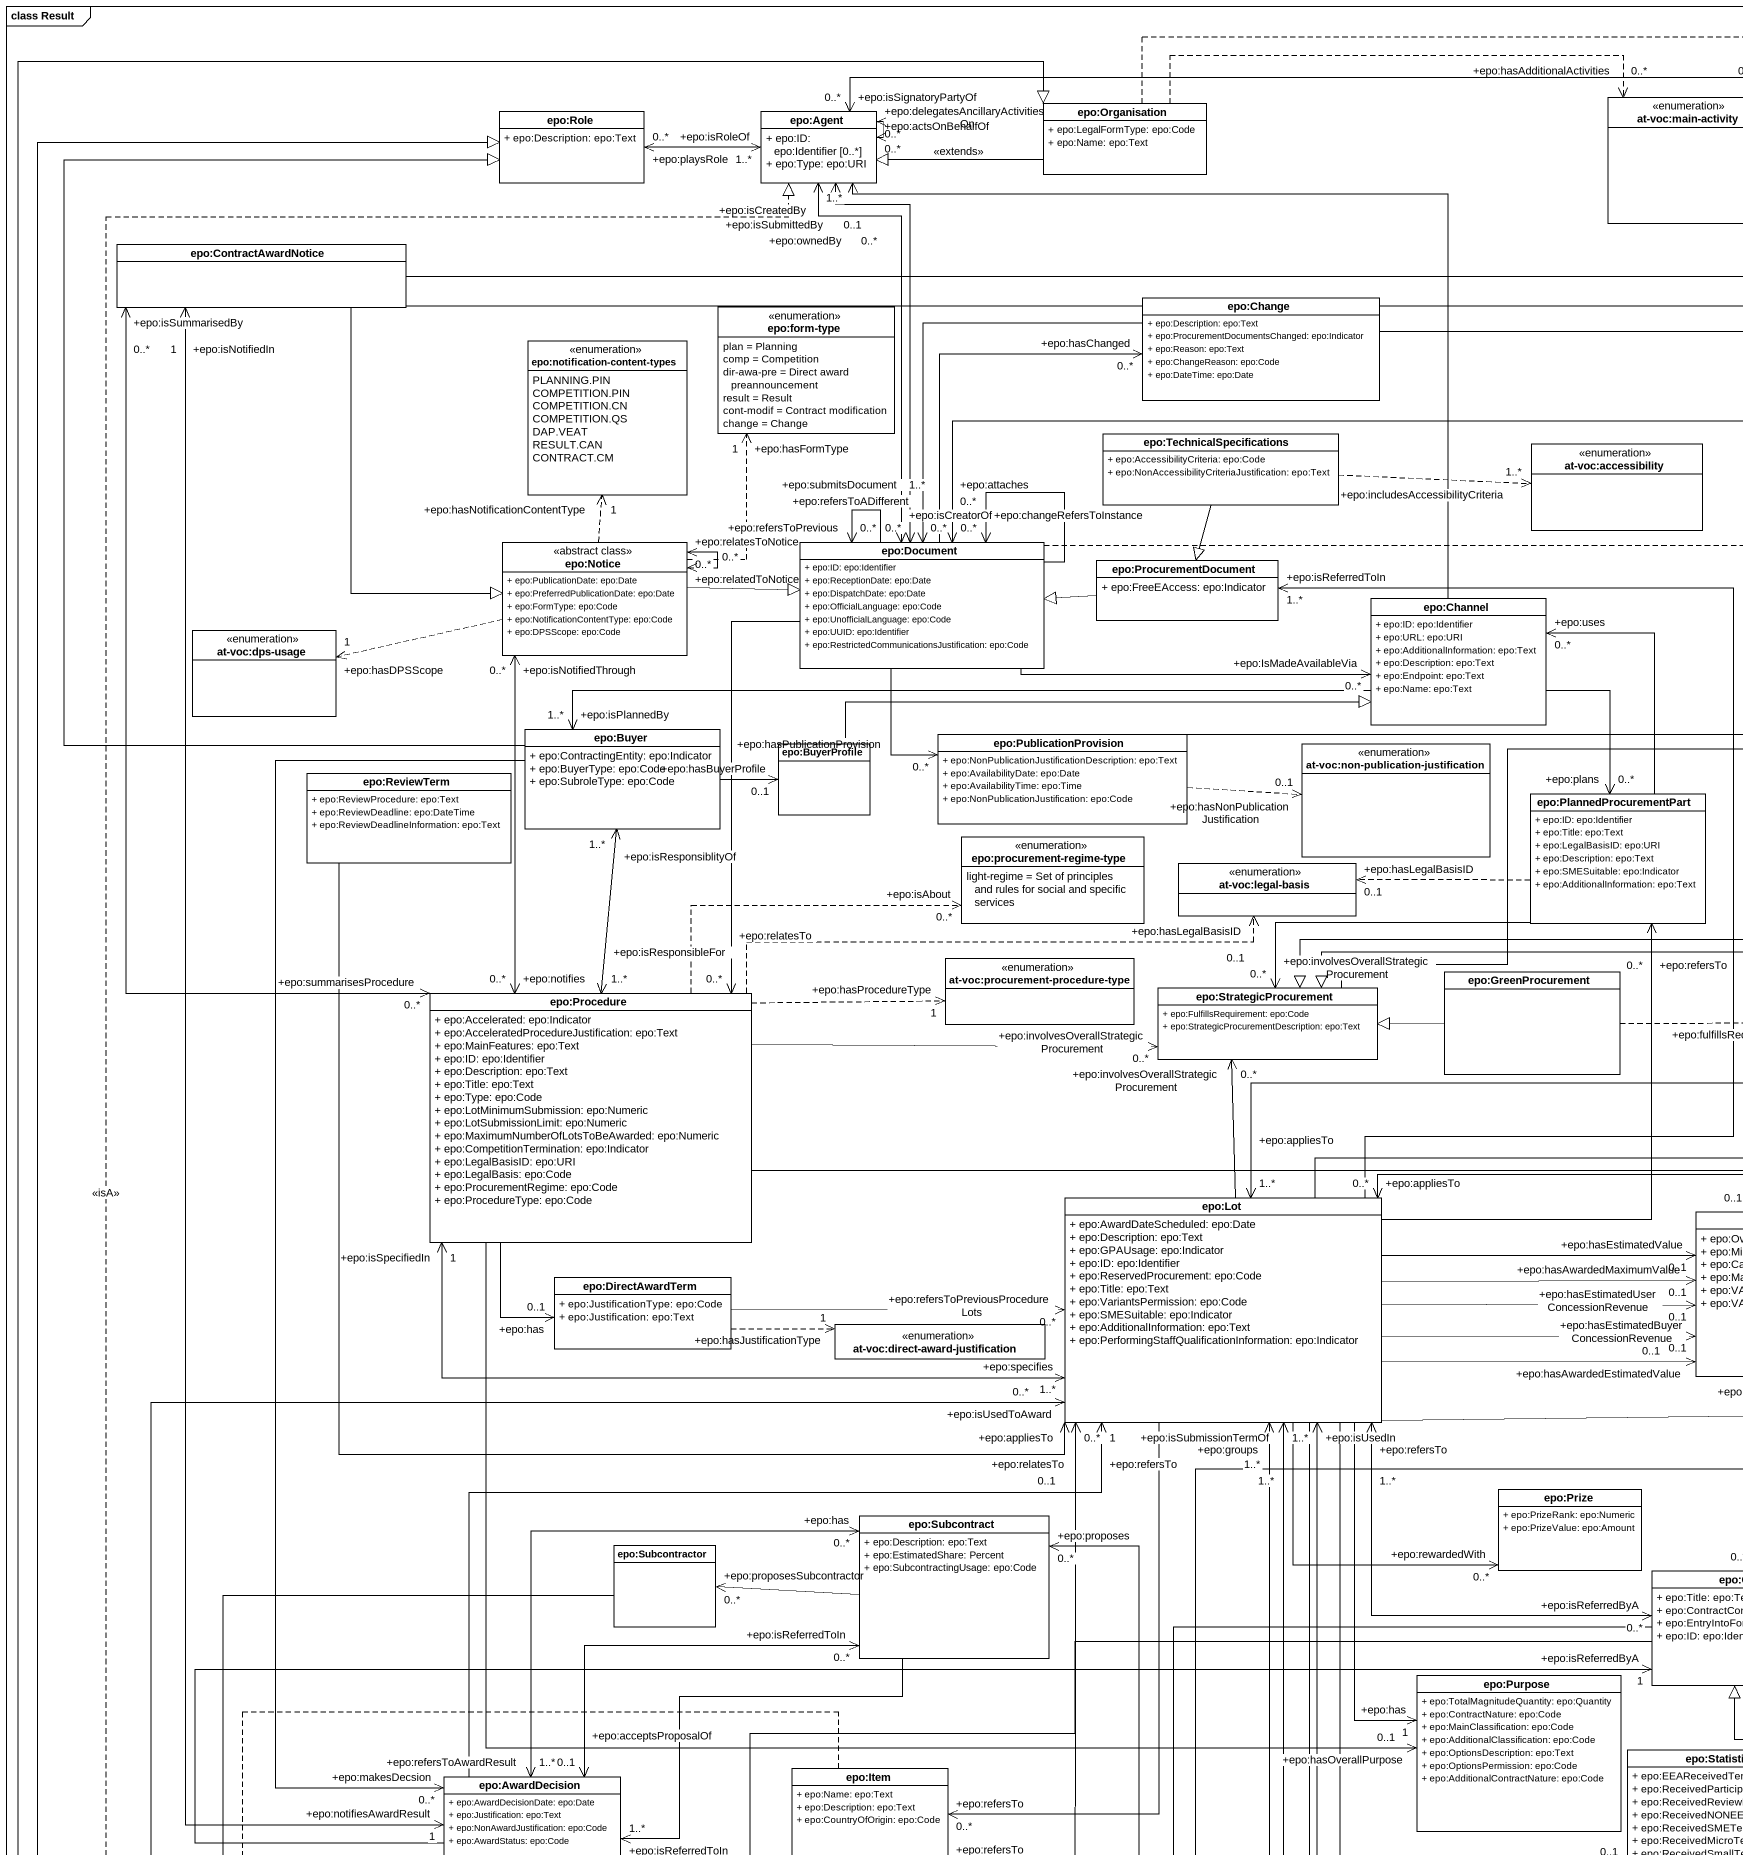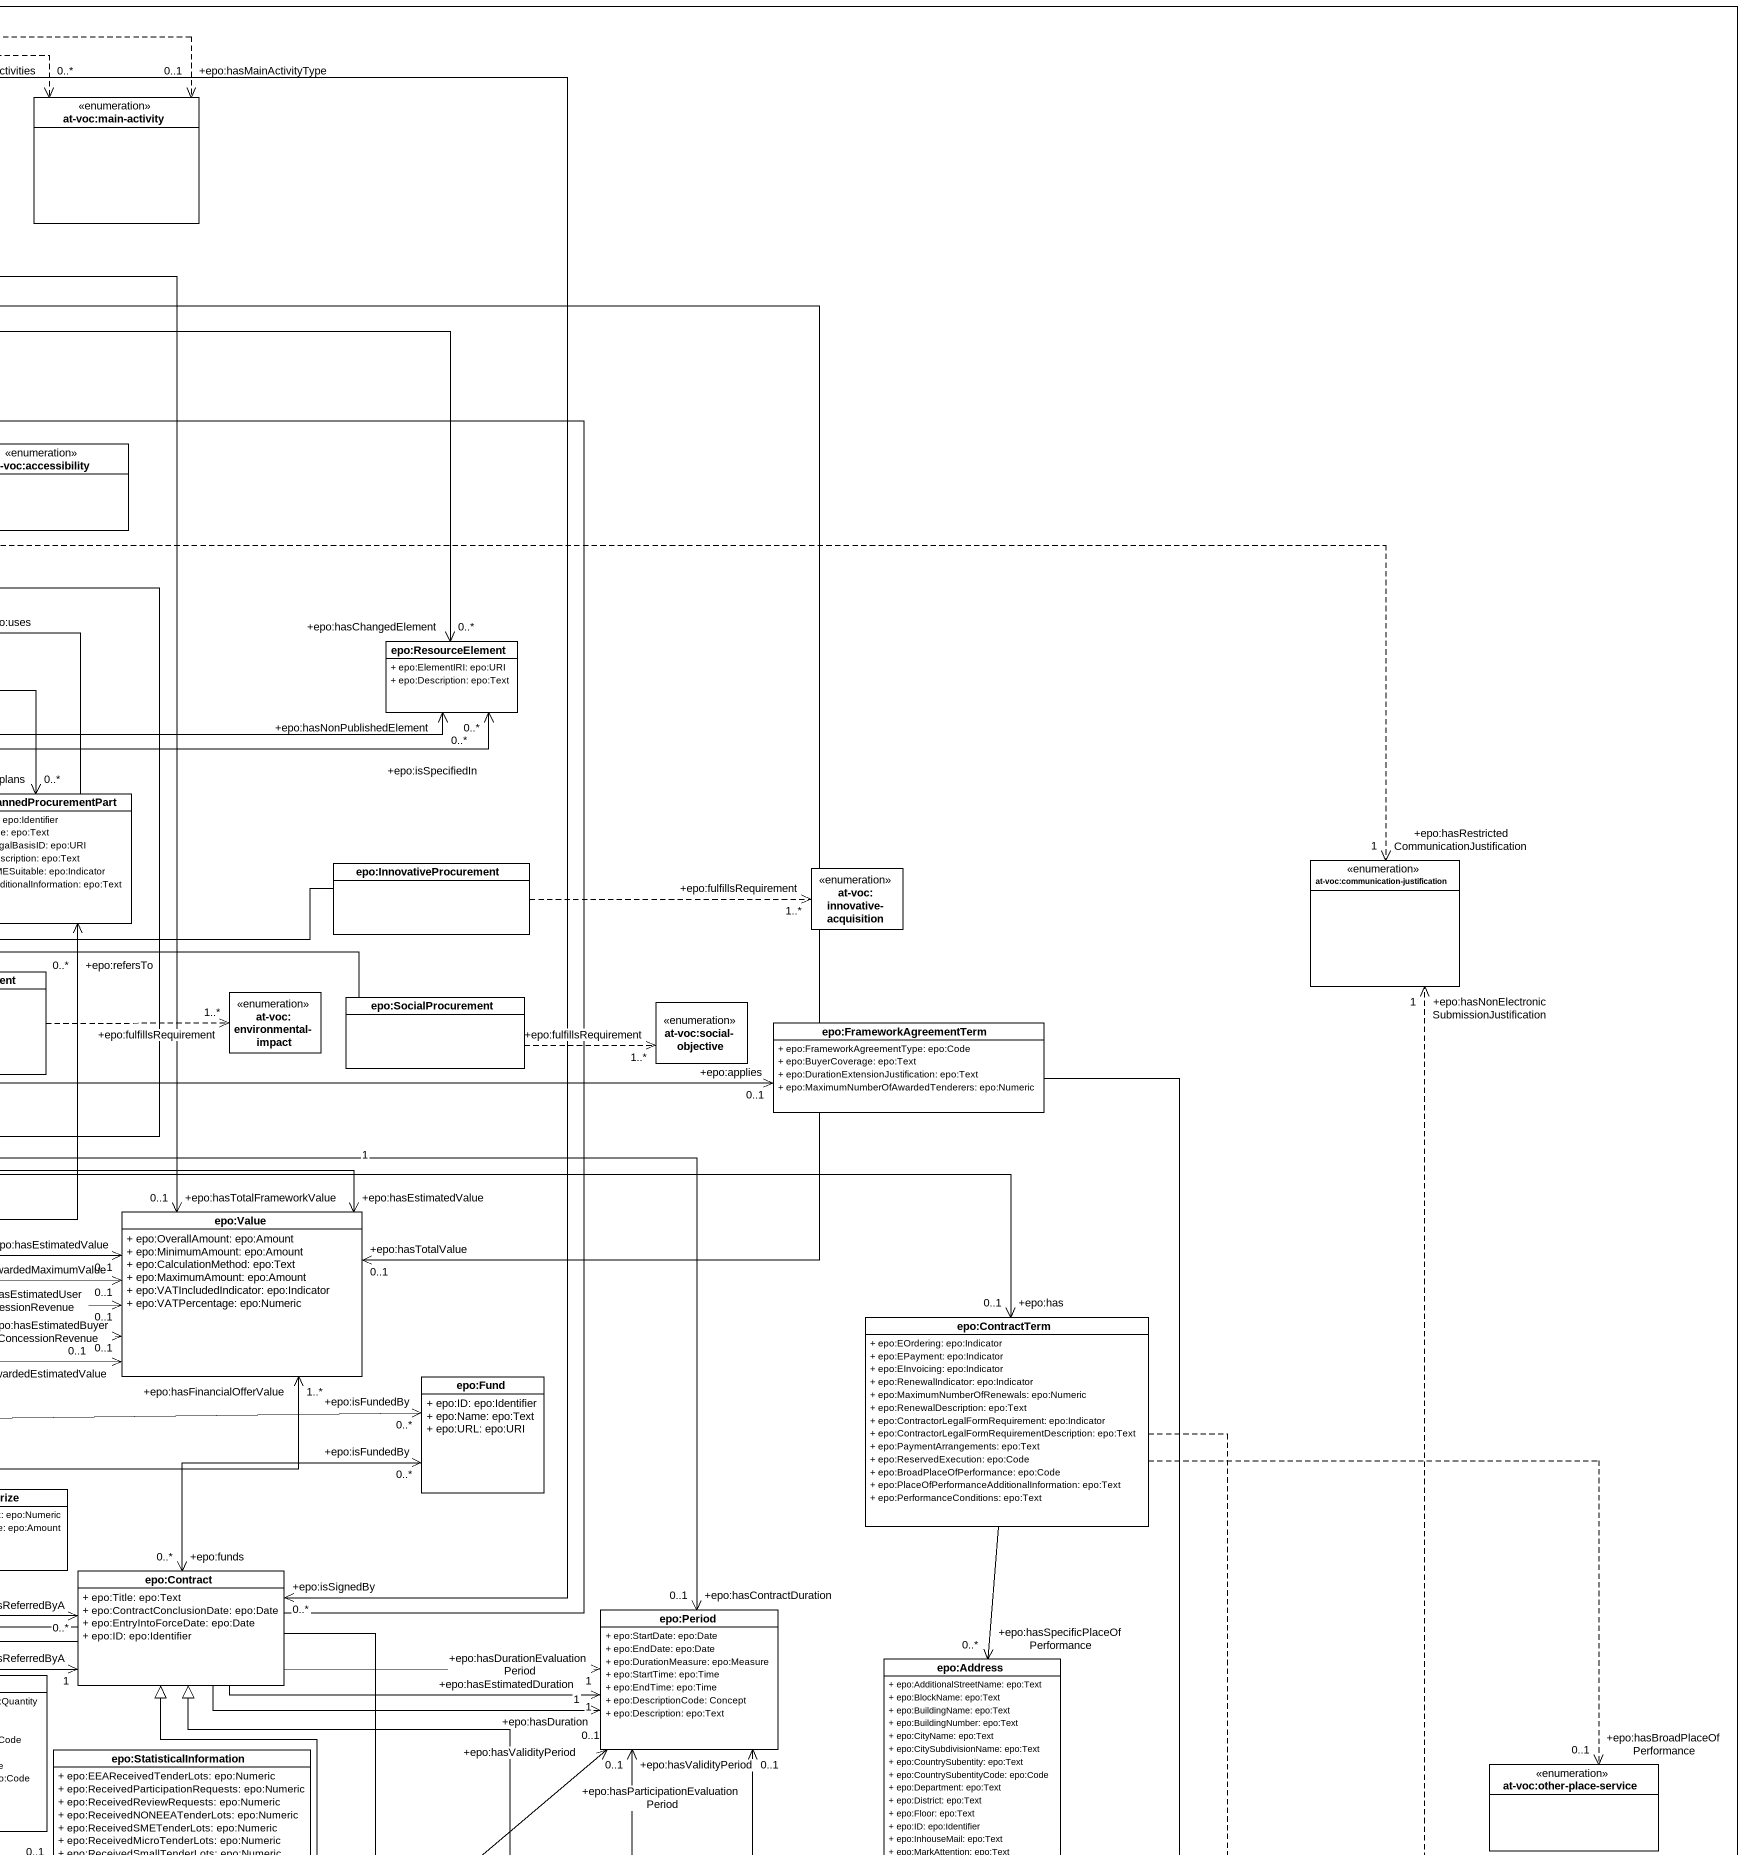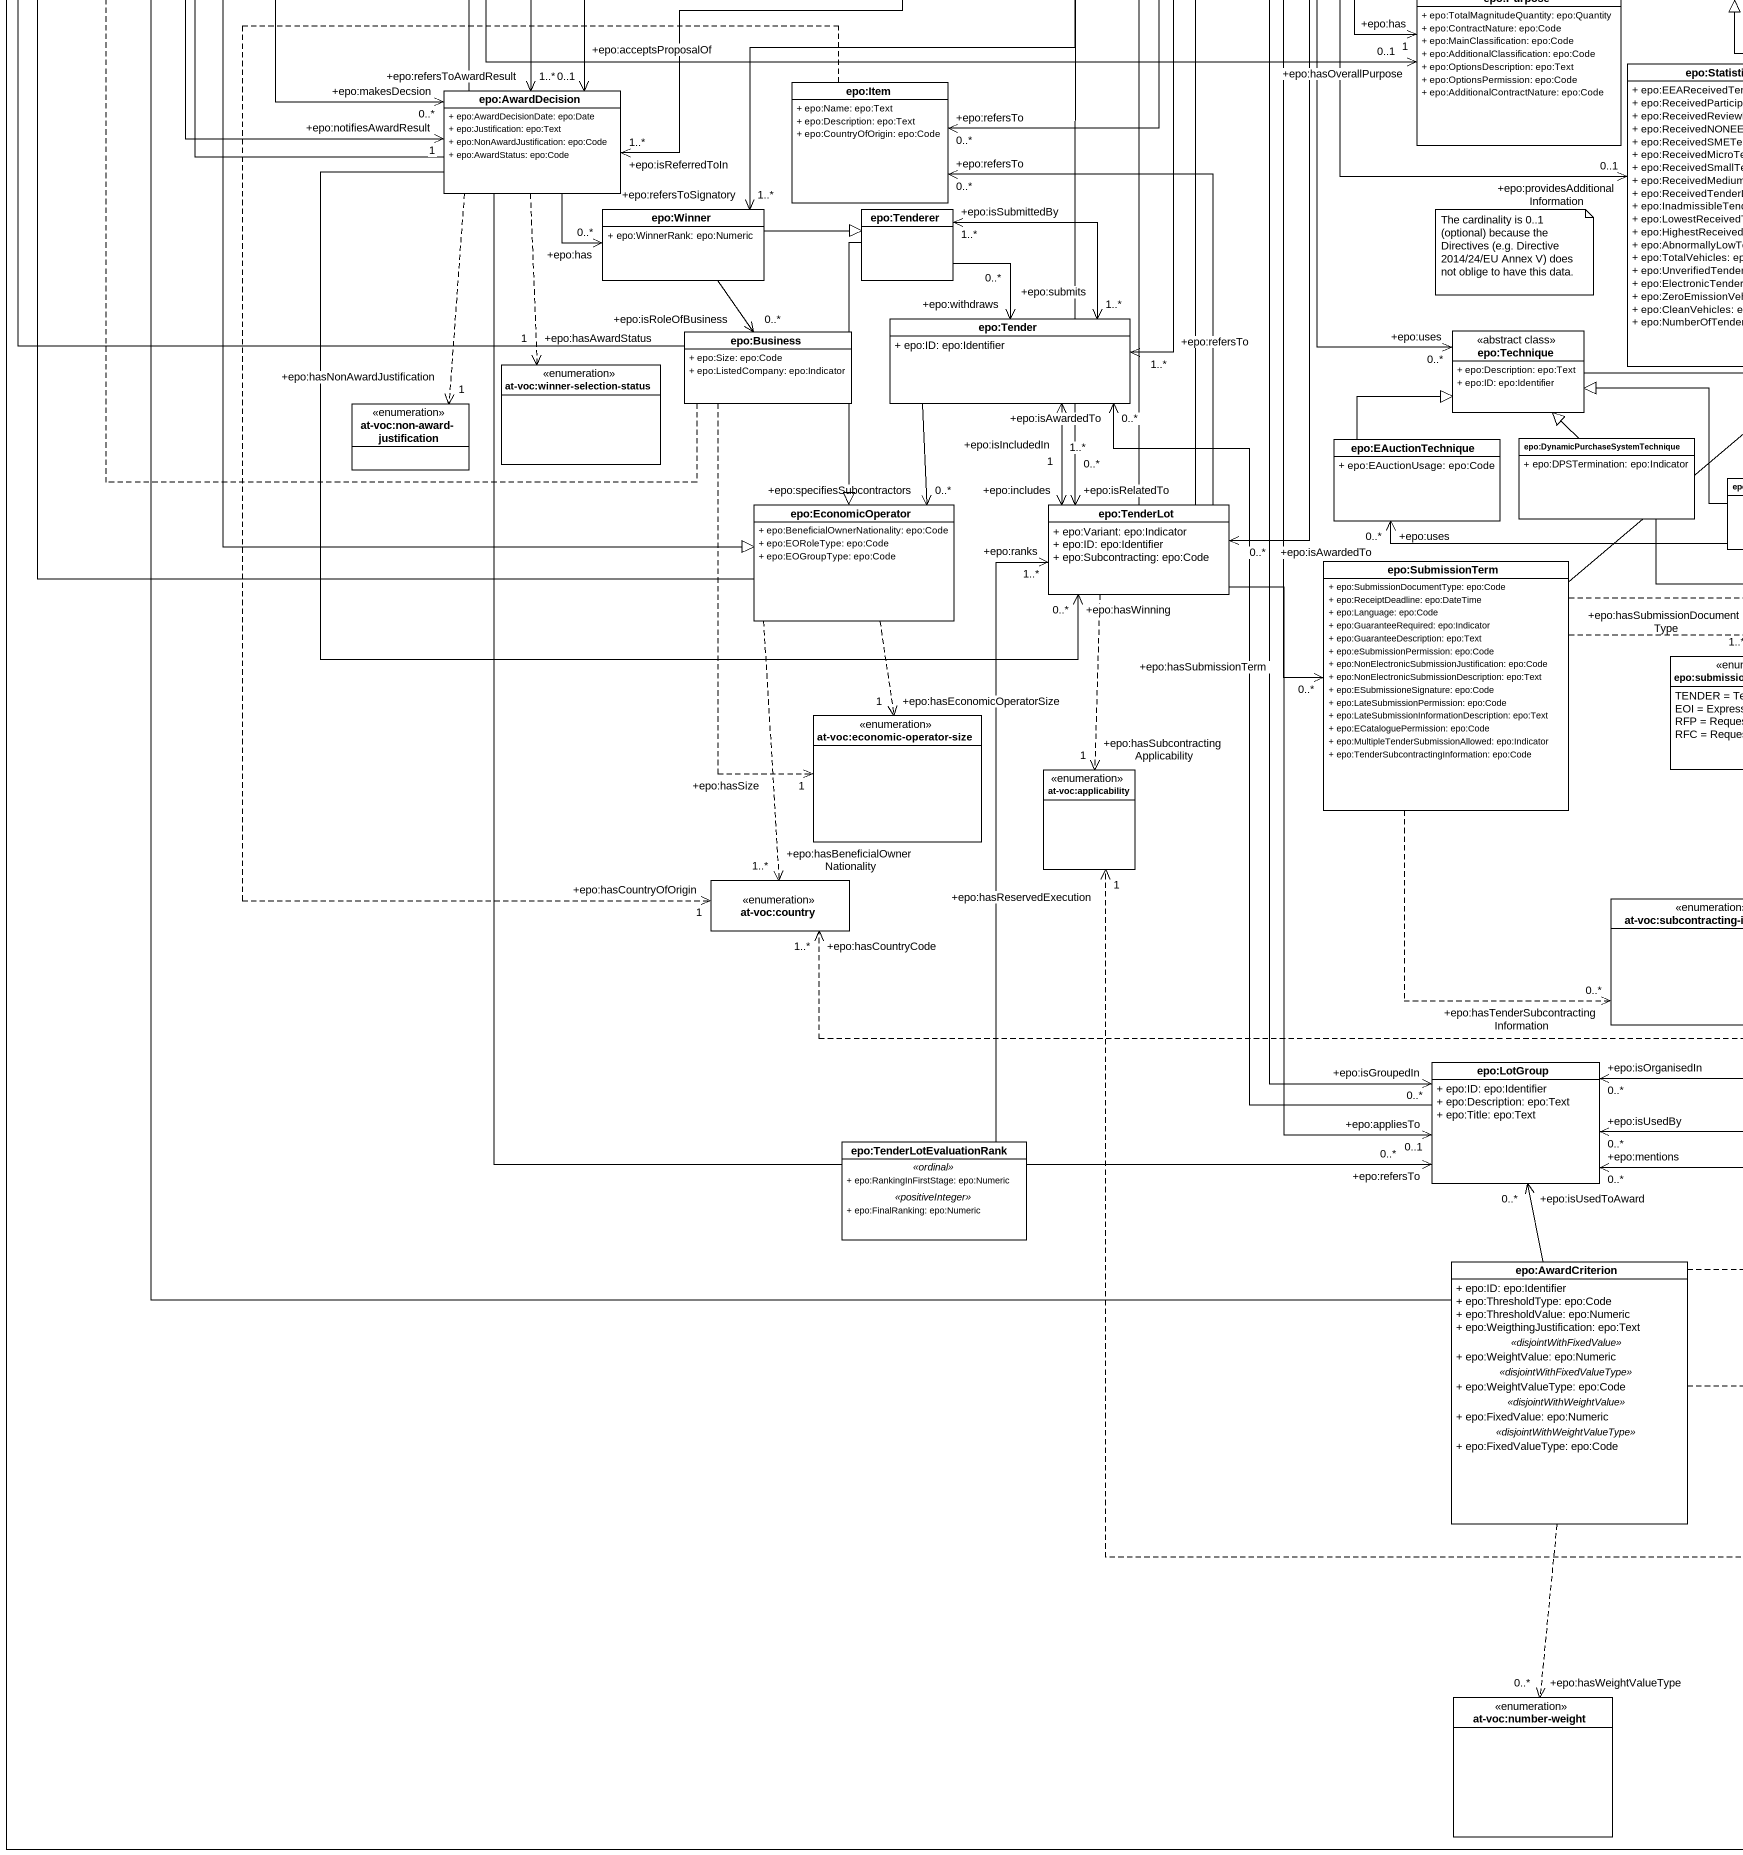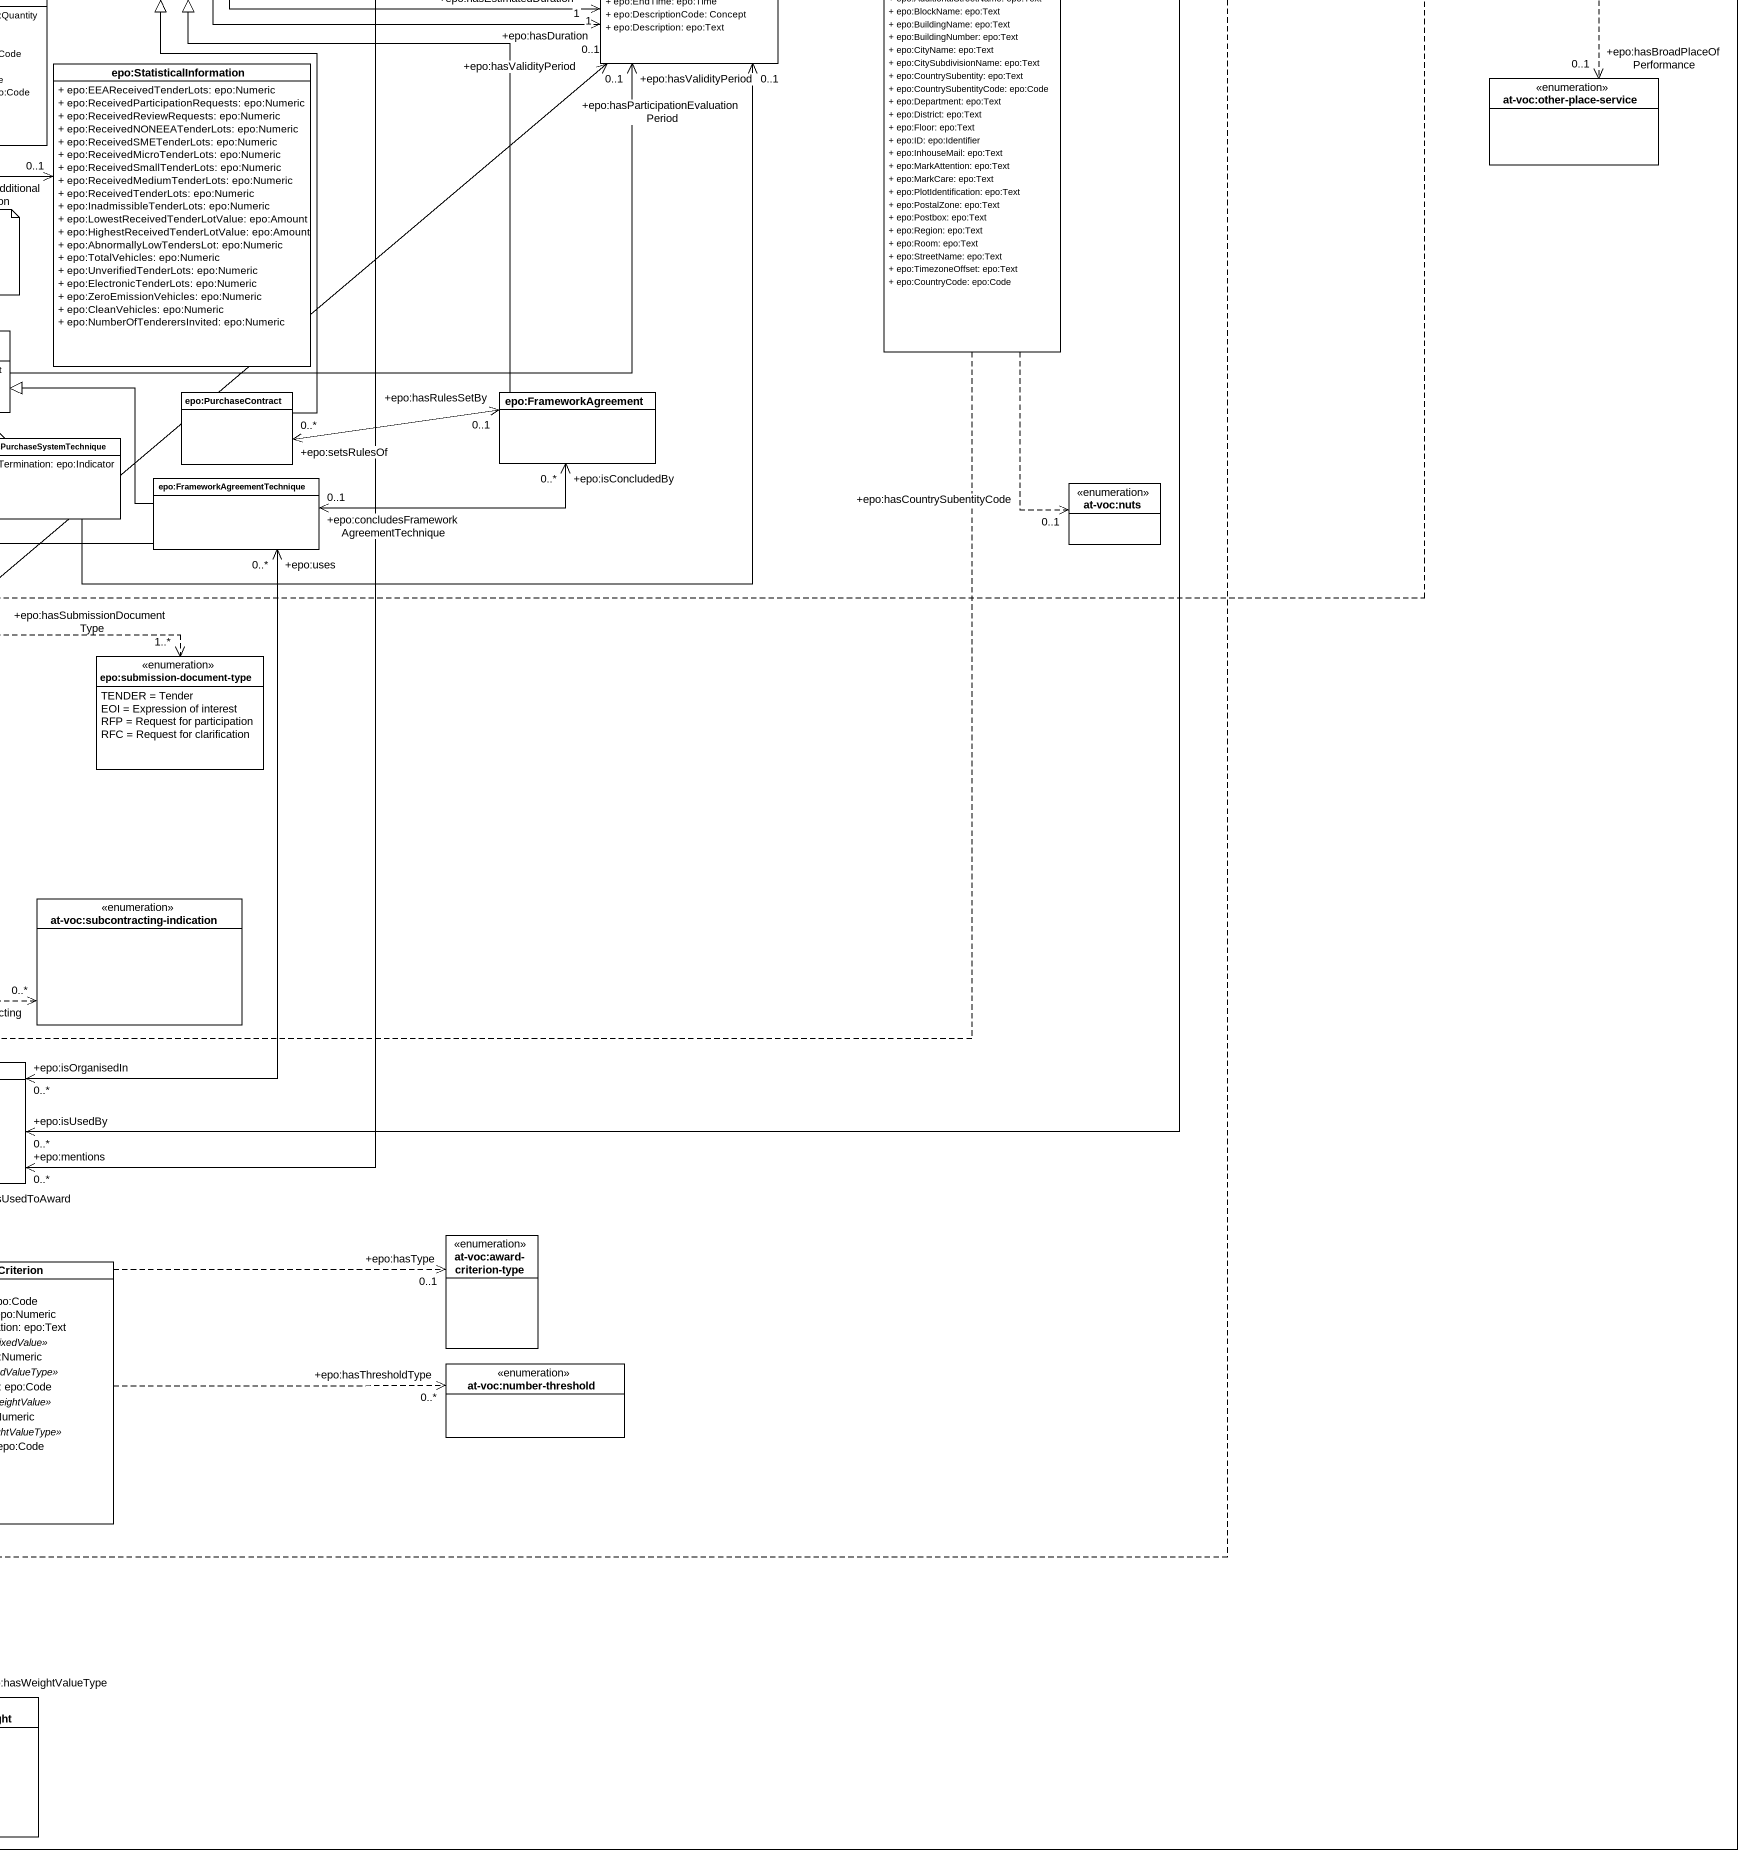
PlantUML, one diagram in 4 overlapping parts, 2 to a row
@startuml
mainframe class Result
hide circle
hide empty members
skinparam classAttributeIconSize 0
class "epo:Organisation" as epo_Organisation {
  + epo:LegalFormType: epo:Code
  + epo:Name: epo:Text
}
enum "at-voc:main-activity" as at_voc_main_activity
class "epo:Role" as epo_Role {
  + epo:Description: epo:Text
}
class "epo:Agent" as epo_Agent {
  + epo:ID: epo:Identifier [0..*]
  + epo:Type: epo:URI
}
class "epo:ContractAwardNotice" as epo_ContractAwardNotice
enum "epo:form-type" as epo_form_type {
  plan = Planning
  comp = Competition
  dir-awa-pre = Direct award preannouncement
  result = Result
  cont-modif = Contract modification
  change = Change
}
class "epo:Change" as epo_Change {
  + epo:Description: epo:Text
  + epo:ProcurementDocumentsChanged: epo:Indicator
  + epo:Reason: epo:Text
  + epo:ChangeReason: epo:Code
  + epo:DateTime: epo:Date
}
enum "epo:notification-content-types" as epo_notification_content {
  PLANNING.PIN
  COMPETITION.PIN
  COMPETITION.CN
  COMPETITION.QS
  DAP.VEAT
  RESULT.CAN
  CONTRACT.CM
}
class "epo:TechnicalSpecifications" as epo_TechnicalSpecifications {
  + epo:AccessibilityCriteria: epo:Code
  + epo:NonAccessibilityCriteriaJustification: epo:Text
}
enum "at-voc:accessibility" as at_voc_accessibility
class "epo:Notice" as epo_Notice <<abstract class>> {
  + epo:PublicationDate: epo:Date
  + epo:PreferredPublicationDate: epo:Date
  + epo:FormType: epo:Code
  + epo:NotificationContentType: epo:Code
  + epo:DPSScope: epo:Code
}
class "epo:Document" as epo_Document {
  + epo:ID: epo:Identifier
  + epo:ReceptionDate: epo:Date
  + epo:DispatchDate: epo:Date
  + epo:OfficialLanguage: epo:Code
  + epo:UnofficialLanguage: epo:Code
  + epo:UUID: epo:Identifier
  + epo:RestrictedCommunicationsJustification: epo:Code
}
class "epo:ProcurementDocument" as epo_ProcurementDocument {
  + epo:FreeEAccess: epo:Indicator
}
class "epo:Channel" as epo_Channel {
  + epo:ID: epo:Identifier
  + epo:URL: epo:URI
  + epo:AdditionalInformation: epo:Text
  + epo:Description: epo:Text
  + epo:Endpoint: epo:Text
  + epo:Name: epo:Text
}
enum "at-voc:dps-usage" as at_voc_dps_usage
class "epo:ResourceElement" as epo_ResourceElement {
  + epo:ElementIRI: epo:URI
  + epo:Description: epo:Text
}
class "epo:Buyer" as epo_Buyer {
  + epo:ContractingEntity: epo:Indicator
  + epo:BuyerType: epo:Code
  + epo:SubroleType: epo:Code
}
class "epo:BuyerProfile" as epo_BuyerProfile
class "epo:PublicationProvision" as epo_PublicationProvision {
  + epo:NonPublicationJustificationDescription: epo:Text
  + epo:AvailabilityDate: epo:Date
  + epo:AvailabilityTime: epo:Time
  + epo:NonPublicationJustification: epo:Code
}
enum "at-voc:non-publication-justification" as at_voc_non_publication
class "epo:ReviewTerm" as epo_ReviewTerm {
  + epo:ReviewProcedure: epo:Text
  + epo:ReviewDeadline: epo:DateTime
  + epo:ReviewDeadlineInformation: epo:Text
}
class "epo:PlannedProcurementPart" as epo_PlannedProcurementPart {
  + epo:ID: epo:Identifier
  + epo:Title: epo:Text
  + epo:LegalBasisID: epo:URI
  + epo:Description: epo:Text
  + epo:SMESuitable: epo:Indicator
  + epo:AdditionalInformation: epo:Text
}
enum "epo:procurement-regime-type" as epo_procurement_regime_type {
  light-regime = Set of principles and rules for social and specific services
}
enum "at-voc:legal-basis" as at_voc_legal_basis
class "epo:InnovativeProcurement" as epo_InnovativeProcurement
enum "at-voc:innovative-acquisition" as at_voc_innovative
enum "at-voc:communication-justification" as at_voc_communication
enum "at-voc:procurement-procedure-type" as at_voc_procurement
class "epo:GreenProcurement" as epo_GreenProcurement
class "epo:Procedure" as epo_Procedure {
  + epo:Accelerated: epo:Indicator
  + epo:AcceleratedProcedureJustification: epo:Text
  + epo:MainFeatures: epo:Text
  + epo:ID: epo:Identifier
  + epo:Description: epo:Text
  + epo:Title: epo:Text
  + epo:Type: epo:Code
  + epo:LotMinimumSubmission: epo:Numeric
  + epo:LotSubmissionLimit: epo:Numeric
  + epo:MaximumNumberOfLotsToBeAwarded: epo:Numeric
  + epo:CompetitionTermination: epo:Indicator
  + epo:LegalBasisID: epo:URI
  + epo:LegalBasis: epo:Code
  + epo:ProcurementRegime: epo:Code
  + epo:ProcedureType: epo:Code
}
class "epo:StrategicProcurement" as epo_StrategicProcurement {
  + epo:FulfillsRequirement: epo:Code
  + epo:StrategicProcurementDescription: epo:Text
}
enum "at-voc:environmental-impact" as at_voc_environmental_impact
class "epo:SocialProcurement" as epo_SocialProcurement
enum "at-voc:social-objective" as at_voc_social_objective
class "epo:FrameworkAgreementTerm" as epo_FrameworkAgreementTerm {
  + epo:FrameworkAgreementType: epo:Code
  + epo:BuyerCoverage: epo:Text
  + epo:DurationExtensionJustification: epo:Text
  + epo:MaximumNumberOfAwardedTenderers: epo:Numeric
}
class "epo:Lot" as epo_Lot {
  + epo:AwardDateScheduled: epo:Date
  + epo:Description: epo:Text
  + epo:GPAUsage: epo:Indicator
  + epo:ID: epo:Identifier
  + epo:ReservedProcurement: epo:Code
  + epo:Title: epo:Text
  + epo:VariantsPermission: epo:Code
  + epo:SMESuitable: epo:Indicator
  + epo:AdditionalInformation: epo:Text
  + epo:PerformingStaffQualificationInformation: epo:Indicator
}
class "epo:Value" as epo_Value {
  + epo:OverallAmount: epo:Amount
  + epo:MinimumAmount: epo:Amount
  + epo:CalculationMethod: epo:Text
  + epo:MaximumAmount: epo:Amount
  + epo:VATIncludedIndicator: epo:Indicator
  + epo:VATPercentage: epo:Numeric
}
class "epo:DirectAwardTerm" as epo_DirectAwardTerm {
  + epo:JustificationType: epo:Code
  + epo:Justification: epo:Text
}
enum "at-voc:direct-award-justification" as at_voc_direct_award
class "epo:ContractTerm" as epo_ContractTerm {
  + epo:EOrdering: epo:Indicator
  + epo:EPayment: epo:Indicator
  + epo:EInvoicing: epo:Indicator
  + epo:RenewalIndicator: epo:Indicator
  + epo:MaximumNumberOfRenewals: epo:Numeric
  + epo:RenewalDescription: epo:Text
  + epo:ContractorLegalFormRequirement: epo:Indicator
  + epo:ContractorLegalFormRequirementDescription: epo:Text
  + epo:PaymentArrangements: epo:Text
  + epo:ReservedExecution: epo:Code
  + epo:BroadPlaceOfPerformance: epo:Code
  + epo:PlaceOfPerformanceAdditionalInformation: epo:Text
  + epo:PerformanceConditions: epo:Text
}
class "epo:Fund" as epo_Fund {
  + epo:ID: epo:Identifier
  + epo:Name: epo:Text
  + epo:URL: epo:URI
}
class "epo:Subcontract" as epo_Subcontract {
  + epo:Description: epo:Text
  + epo:EstimatedShare: Percent
  + epo:SubcontractingUsage: epo:Code
}
class "epo:Prize" as epo_Prize {
  + epo:PrizeRank: epo:Numeric
  + epo:PrizeValue: epo:Amount
}
class "epo:Subcontractor" as epo_Subcontractor
class "epo:Contract" as epo_Contract {
  + epo:Title: epo:Text
  + epo:ContractConclusionDate: epo:Date
  + epo:EntryIntoForceDate: epo:Date
  + epo:ID: epo:Identifier
}
class "epo:Period" as epo_Period {
  + epo:StartDate: epo:Date
  + epo:EndDate: epo:Date
  + epo:DurationMeasure: epo:Measure
  + epo:StartTime: epo:Time
  + epo:EndTime: epo:Time
  + epo:DescriptionCode: Concept
  + epo:Description: epo:Text
}
class "epo:Address" as epo_Address {
  + epo:AdditionalStreetName: epo:Text
  + epo:BlockName: epo:Text
  + epo:BuildingName: epo:Text
  + epo:BuildingNumber: epo:Text
  + epo:CityName: epo:Text
  + epo:CitySubdivisionName: epo:Text
  + epo:CountrySubentity: epo:Text
  + epo:CountrySubentityCode: epo:Code
  + epo:Department: epo:Text
  + epo:District: epo:Text
  + epo:Floor: epo:Text
  + epo:ID: epo:Identifier
  + epo:InhouseMail: epo:Text
  + epo:MarkAttention: epo:Text
  + epo:MarkCare: epo:Text
  + epo:PlotIdentification: epo:Text
  + epo:PostalZone: epo:Text
  + epo:Postbox: epo:Text
  + epo:Region: epo:Text
  + epo:Room: epo:Text
  + epo:StreetName: epo:Text
  + epo:TimezoneOffset: epo:Text
  + epo:CountryCode: epo:Code
}
class "epo:Purpose" as epo_Purpose {
  + epo:TotalMagnitudeQuantity: epo:Quantity
  + epo:ContractNature: epo:Code
  + epo:MainClassification: epo:Code
  + epo:AdditionalClassification: epo:Code
  + epo:OptionsDescription: epo:Text
  + epo:OptionsPermission: epo:Code
  + epo:AdditionalContractNature: epo:Code
}
class "epo:StatisticalInformation" as epo_StatisticalInformation {
  + epo:EEAReceivedTenderLots: epo:Numeric
  + epo:ReceivedParticipationRequests: epo:Numeric
  + epo:ReceivedReviewRequests: epo:Numeric
  + epo:ReceivedNONEEATenderLots: epo:Numeric
  + epo:ReceivedSMETenderLots: epo:Numeric
  + epo:ReceivedMicroTenderLots: epo:Numeric
  + epo:ReceivedSmallTenderLots: epo:Numeric
  + epo:ReceivedMediumTenderLots: epo:Numeric
  + epo:ReceivedTenderLots: epo:Numeric
  + epo:InadmissibleTenderLots: epo:Numeric
  + epo:LowestReceivedTenderLotValue: epo:Amount
  + epo:HighestReceivedTenderLotValue: epo:Amount
  + epo:AbnormallyLowTendersLot: epo:Numeric
  + epo:TotalVehicles: epo:Numeric
  + epo:UnverifiedTenderLots: epo:Numeric
  + epo:ElectronicTenderLots: epo:Numeric
  + epo:ZeroEmissionVehicles: epo:Numeric
  + epo:CleanVehicles: epo:Numeric
  + epo:NumberOfTenderersInvited: epo:Numeric
}
class "epo:AwardDecision" as epo_AwardDecision {
  + epo:AwardDecisionDate: epo:Date
  + epo:Justification: epo:Text
  + epo:NonAwardJustification: epo:Code
  + epo:AwardStatus: epo:Code
}
class "epo:Item" as epo_Item {
  + epo:Name: epo:Text
  + epo:Description: epo:Text
  + epo:CountryOfOrigin: epo:Code
}
enum "at-voc:other-place-service" as at_voc_other_place_service
class "epo:Winner" as epo_Winner {
  + epo:WinnerRank: epo:Numeric
}
class "epo:Tenderer" as epo_Tenderer
class "epo:Business" as epo_Business {
  + epo:Size: epo:Code
  + epo:ListedCompany: epo:Indicator
}
class "epo:Tender" as epo_Tender {
  + epo:ID: epo:Identifier
}
class "epo:Technique" as epo_Technique <<abstract class>> {
  + epo:Description: epo:Text
  + epo:ID: epo:Identifier
}
enum "at-voc:winner-selection-status" as at_voc_winner_selection
class "epo:PurchaseContract" as epo_PurchaseContract
class "epo:FrameworkAgreement" as epo_FrameworkAgreement
enum "at-voc:non-award-justification" as at_voc_non_award
class "epo:EAuctionTechnique" as epo_EAuctionTechnique {
  + epo:EAuctionUsage: epo:Code
}
class "epo:DynamicPurchaseSystemTechnique" as epo_DynamicPurchaseSystemTec {
  + epo:DPSTermination: epo:Indicator
}
class "epo:FrameworkAgreementTechnique" as epo_FrameworkAgreementTechni
enum "at-voc:nuts" as at_voc_nuts
class "epo:EconomicOperator" as epo_EconomicOperator {
  + epo:BeneficialOwnerNationality: epo:Code
  + epo:EORoleType: epo:Code
  + epo:EOGroupType: epo:Code
}
class "epo:TenderLot" as epo_TenderLot {
  + epo:Variant: epo:Indicator
  + epo:ID: epo:Identifier
  + epo:Subcontracting: epo:Code
}
class "epo:SubmissionTerm" as epo_SubmissionTerm {
  + epo:SubmissionDocumentType: epo:Code
  + epo:ReceiptDeadline: epo:DateTime
  + epo:Language: epo:Code
  + epo:GuaranteeRequired: epo:Indicator
  + epo:GuaranteeDescription: epo:Text
  + epo:eSubmissionPermission: epo:Code
  + epo:NonElectronicSubmissionJustification: epo:Code
  + epo:NonElectronicSubmissionDescription: epo:Text
  + epo:ESubmissioneSignature: epo:Code
  + epo:LateSubmissionPermission: epo:Code
  + epo:LateSubmissionInformationDescription: epo:Text
  + epo:ECataloguePermission: epo:Code
  + epo:MultipleTenderSubmissionAllowed: epo:Indicator
  + epo:TenderSubcontractingInformation: epo:Code
}
enum "epo:submission-document-type" as epo_submission_document_type {
  TENDER = Tender
  EOI = Expression of interest
  RFP = Request for participation
  RFC = Request for clarification
}
enum "at-voc:economic-operator-size" as at_voc_economic_operator
enum "at-voc:applicability" as at_voc_applicability
enum "at-voc:country" as at_voc_country
enum "at-voc:subcontracting-indication" as at_voc_subcontracting
class "epo:LotGroup" as epo_LotGroup {
  + epo:ID: epo:Identifier
  + epo:Description: epo:Text
  + epo:Title: epo:Text
}
class "epo:TenderLotEvaluationRank" as epo_TenderLotEvaluationRank {
  .. <<ordinal>> ..
  + epo:RankingInFirstStage: epo:Numeric
  .. <<positiveInteger>> ..
  + epo:FinalRanking: epo:Numeric
}
class "epo:AwardCriterion" as epo_AwardCriterion {
  + epo:ID: epo:Identifier
  + epo:ThresholdType: epo:Code
  + epo:ThresholdValue: epo:Numeric
  + epo:WeigthingJustification: epo:Text
  .. <<disjointWithFixedValue>> ..
  + epo:WeightValue: epo:Numeric
  .. <<disjointWithFixedValueType>> ..
  + epo:WeightValueType: epo:Code
  .. <<disjointWithWeightValue>> ..
  + epo:FixedValue: epo:Numeric
  .. <<disjointWithWeightValueType>> ..
  + epo:FixedValueType: epo:Code
}
enum "at-voc:award-criterion-type" as at_voc_award_criterion_type
enum "at-voc:number-threshold" as at_voc_number_threshold
enum "at-voc:number-weight" as at_voc_number_weight
epo_Organisation .right.> "+epo:hasAdditionalActivities\n0..*" at_voc_main_activity
epo_Organisation .right.> "+epo:hasMainActivityType\n0..1" at_voc_main_activity
epo_Organisation -left-|> epo_Agent : <<extends>>
epo_Agent "+epo:isRoleOf\n1..*" <-left-> "+epo:playsRole\n0..*" epo_Role
epo_Agent "+epo:actsOnBehalfOf\n0..*" <--> "+epo:delegatesAncillaryActivitiesOn\n0..*" epo_Agent
epo_Agent "+epo:isCreatedBy\n1..*" <--> "+epo:isCreatorOf\n1..*" epo_Document
epo_ContractAwardNotice --|> epo_Notice
epo_ContractAwardNotice "+epo:isSummarisedBy\n0..*" <--> "+epo:summarisesProcedure\n0..*" epo_Procedure
epo_ContractAwardNotice --> "+epo:hasTotalValue\n0..1" epo_Value
epo_ContractAwardNotice --> "+epo:hasTotalFrameworkValue\n0..1" epo_Value
epo_ContractAwardNotice "+epo:isNotifiedIn\n1" <--> "+epo:notifiesAwardResult\n1" epo_AwardDecision
epo_Change --> "+epo:refersToADifferent\n0..*" epo_Document
epo_Change -right-> "+epo:hasChangedElement\n0..*" epo_ResourceElement
epo_TechnicalSpecifications .right.> "+epo:includesAccessibilityCriteria\n1..*" at_voc_accessibility
epo_TechnicalSpecifications --|> epo_ProcurementDocument
epo_Notice .up.> "+epo:hasFormType\n1" epo_form_type
epo_Notice .up.> "+epo:hasNotificationContentType\n1" epo_notification_content
epo_Notice "+epo:relatedToNotice\n0..*" <--> "+epo:relatesToNotice\n0..*" epo_Notice
epo_Notice -right-|> epo_Document
epo_Notice .left.> "+epo:hasDPSScope\n1" at_voc_dps_usage
epo_Notice "+epo:isNotifiedThrough\n0..*" <--> "+epo:notifies\n0..*" epo_Procedure
epo_Document "+epo:submitsDocument\n0..*" <-up-> "+epo:isSubmittedBy\n0..1" epo_Agent
epo_Document -up-> "+epo:hasChanged\n0..*" epo_Change
epo_Document --> "+epo:refersToPrevious\n0..*" epo_Document
epo_Document --> "+epo:changeRefersToInstance\n0..*" epo_Document
epo_Document -right-> "+epo:IsMadeAvailableVia\n0..*" epo_Channel
epo_Document --> "+epo:hasPublicationProvision\n0..*" epo_PublicationProvision
epo_Document .right.> "+epo:hasRestrictedCommunicationJustification\n1" at_voc_communication
epo_Document --> "+epo:relatesTo\n0..*" epo_Procedure
epo_ProcurementDocument -left-|> epo_Document
epo_Channel -up-> "+epo:ownedBy\n0..*" epo_Agent
epo_Buyer -up-|> epo_Role
epo_Buyer -right-> "+epo:hasBuyerProfile\n0..1" epo_BuyerProfile
epo_Buyer "+epo:isPlannedBy\n1..*" <-right-> "+epo:plans\n0..*" epo_PlannedProcurementPart
epo_Buyer --> "+epo:makesDecsion\n0..*" epo_AwardDecision
epo_BuyerProfile -right-|> epo_Channel
epo_PublicationProvision -right-> "+epo:hasNonPublishedElement\n0..*" epo_ResourceElement
epo_PublicationProvision .right.> "+epo:hasNonPublicationJustification\n0..1" at_voc_non_publication
epo_ReviewTerm --> "+epo:appliesTo\n0..1" epo_Lot
epo_PlannedProcurementPart -up-> "+epo:uses\n0..*" epo_Channel
epo_PlannedProcurementPart .left.> "+epo:hasLegalBasisID\n0..1" at_voc_legal_basis
epo_PlannedProcurementPart -left-> "+epo:involvesOverallStrategicProcurement\n0..*" epo_StrategicProcurement
epo_InnovativeProcurement .right.> "+epo:fulfillsRequirement\n1..*" at_voc_innovative
epo_InnovativeProcurement -left-|> epo_StrategicProcurement
epo_GreenProcurement -left-|> epo_StrategicProcurement
epo_GreenProcurement .right.> "+epo:fulfillsRequirement\n1..*" at_voc_environmental_impact
epo_Procedure "+epo:isResponsibleFor\n1..*" <-up-> "+epo:isResponsiblityOf\n1..*" epo_Buyer
epo_Procedure .right.> "+epo:isAbout\n0..*" epo_procurement_regime_type
epo_Procedure .right.> "+epo:hasLegalBasisID\n0..1" at_voc_legal_basis
epo_Procedure .right.> "+epo:hasProcedureType\n1" at_voc_procurement
epo_Procedure -right-> "+epo:involvesOverallStrategicProcurement\n0..*" epo_StrategicProcurement
epo_Procedure "+epo:isSpecifiedIn\n1" <-right-> "+epo:specifies\n1..*" epo_Lot
epo_Procedure -right-> "+epo:hasEstimatedValue\n1" epo_Value
epo_Procedure --> "+epo:has\n0..1" epo_DirectAwardTerm
epo_Procedure --> "+epo:hasOverallPurpose\n0..1" epo_Purpose
epo_StrategicProcurement -right-> "+epo:isSpecifiedIn\n0..*" epo_ResourceElement
epo_SocialProcurement -left-|> epo_StrategicProcurement
epo_SocialProcurement .right.> "+epo:fulfillsRequirement\n1..*" at_voc_social_objective
epo_FrameworkAgreementTerm "+epo:applies\n0..1" <-left-> "+epo:appliesTo\n1..*" epo_Lot
epo_FrameworkAgreementTerm --> "+epo:isUsedBy\n0..*" epo_LotGroup
epo_Lot -up-> "+epo:isReferredToIn\n1..*" epo_ProcurementDocument
epo_Lot -up-> "+epo:refersTo\n0..*" epo_PlannedProcurementPart
epo_Lot -up-> "+epo:involvesOverallStrategicProcurement\n0..*" epo_StrategicProcurement
epo_Lot -right-> "+epo:hasAwardedMaximumValue\n0..1" epo_Value
epo_Lot -right-> "+epo:hasEstimatedBuyerConcessionRevenue\n0..1" epo_Value
epo_Lot -right-> "+epo:hasEstimatedUserConcessionRevenue\n0..1" epo_Value
epo_Lot -right-> "+epo:hasEstimatedValue\n0..1" epo_Value
epo_Lot -right-> "+epo:hasAwardedEstimatedValue\n0..1" epo_Value
epo_Lot "+epo:appliesTo\n0..*" <-right-> "+epo:has\n0..1" epo_ContractTerm
epo_Lot -right-> "+epo:isFundedBy\n0..*" epo_Fund
epo_Lot --> "+epo:rewardedWith\n0..*" epo_Prize
epo_Lot -right-> "+epo:hasContractDuration\n0..1" epo_Period
epo_Lot --> "+epo:has\n1" epo_Purpose
epo_Lot --> "+epo:providesAdditionalInformation\n0..1" epo_StatisticalInformation
epo_Lot --> "+epo:refersTo\n0..*" epo_Item
epo_Lot --> "+epo:isAwardedTo\n0..*" epo_TenderLot
epo_Lot "+epo:groups\n1..*" <--> "+epo:isGroupedIn\n0..*" epo_LotGroup
epo_DirectAwardTerm -right-> "+epo:refersToPreviousProcedureLots\n0..*" epo_Lot
epo_DirectAwardTerm .right.> "+epo:hasJustificationType\n1" at_voc_direct_award
epo_ContractTerm --> "+epo:hasSpecificPlaceOfPerformance\n0..*" epo_Address
epo_ContractTerm ..> "+epo:hasBroadPlaceOfPerformance\n0..1" at_voc_other_place_service
epo_ContractTerm ..> "+epo:hasReservedExecution\n1" at_voc_applicability
epo_Subcontract -left-> "+epo:proposesSubcontractor\n0..*" epo_Subcontractor
epo_Subcontract "+epo:isReferredToIn\n0..*" <-left-> "+epo:acceptsProposalOf\n0..1" epo_AwardDecision
epo_Subcontract -left-> "+epo:isReferredToIn\n1..*" epo_AwardDecision
epo_Subcontract "+epo:has\n0..*" <-left-> "+epo:refersToAwardResult\n1..*" epo_AwardDecision
epo_Subcontractor --|> epo_EconomicOperator
epo_Contract "+epo:isSignedBy\n0..*" <-up-> "+epo:isSignatoryPartyOf\n0..*" epo_Agent
epo_Contract -up-> "+epo:attaches\n0..*" epo_Document
epo_Contract "+epo:isReferredByA\n0..*" <-left-> "+epo:refersTo\n1..*" epo_Lot
epo_Contract "+epo:funds\n0..*" <-up-> "+epo:isFundedBy\n0..*" epo_Fund
epo_Contract -right-> "+epo:hasDurationEvaluationPeriod\n1" epo_Period
epo_Contract -right-> "+epo:hasEstimatedDuration\n1" epo_Period
epo_Contract -right-> "+epo:hasDuration\n1" epo_Period
epo_Contract -left-> "+epo:refersToSignatory\n1..*" epo_Winner
epo_Contract -left-> "+epo:refersTo\n1..*" epo_Tender
epo_Contract --> "+epo:mentions\n0..*" epo_LotGroup
epo_Address ..> "+epo:hasCountrySubentityCode\n0..1" at_voc_nuts
epo_Address .left.> "+epo:hasCountryCode\n1..*" at_voc_country
epo_AwardDecision -up-> "+epo:refersTo\n1" epo_Lot
epo_AwardDecision -right-> "+epo:isReferredByA\n1" epo_Contract
epo_AwardDecision --> "+epo:has\n0..*" epo_Winner
epo_AwardDecision ..> "+epo:hasAwardStatus\n1" at_voc_winner_selection
epo_AwardDecision ..> "+epo:hasNonAwardJustification\n1" at_voc_non_award
epo_AwardDecision --> "+epo:hasWinning\n0..*" epo_TenderLot
epo_AwardDecision --> "+epo:refersTo\n0..*" epo_LotGroup
epo_Item ..> "+epo:hasCountryOfOrigin\n1" at_voc_country
epo_Winner -right-|> epo_Tenderer
epo_Winner --> "+epo:isRoleOfBusiness\n0..*" epo_Business
epo_Tenderer "+epo:isSubmittedBy\n1..*" <--> "+epo:submits\n1..*" epo_Tender
epo_Tenderer --> "+epo:withdraws\n0..*" epo_Tender
epo_Tenderer --|> epo_EconomicOperator
epo_Business -up-|> epo_Organisation
epo_Business .up.|> epo_Agent : <<isA>>
epo_Business ..> "+epo:hasSize\n1" at_voc_economic_operator
epo_Tender --> "+epo:specifiesSubcontractors\n0..*" epo_EconomicOperator
epo_Tender "+epo:isIncludedIn\n1" <--> "+epo:includes\n1..*" epo_TenderLot
epo_Technique "+epo:uses\n0..*" <-up-> "+epo:isUsedIn\n1..*" epo_Lot
epo_Technique -right-> "+epo:hasValidityPeriod\n0..1" epo_Period
epo_PurchaseContract -up-|> epo_Contract
epo_PurchaseContract "+epo:setsRulesOf\n0..*" <-right-> "+epo:hasRulesSetBy\n0..1" epo_FrameworkAgreement
epo_FrameworkAgreement -up-|> epo_Contract
epo_EAuctionTechnique -up-|> epo_Technique
epo_DynamicPurchaseSystemTec -up-> "+epo:hasParticipationEvaluationPeriod\n0..1" epo_Period
epo_DynamicPurchaseSystemTec -up-|> epo_Technique
epo_FrameworkAgreementTechni -left-|> epo_Technique
epo_FrameworkAgreementTechni "+epo:concludesFrameworkAgreementTechnique\n0..1" <-right-> "+epo:isConcludedBy\n0..*" epo_FrameworkAgreement
epo_FrameworkAgreementTechni -left-> "+epo:uses\n0..*" epo_EAuctionTechnique
epo_FrameworkAgreementTechni "+epo:uses\n0..*" <--> "+epo:isOrganisedIn\n0..*" epo_LotGroup
epo_EconomicOperator -up-|> epo_Role
epo_EconomicOperator ..> "+epo:hasEconomicOperatorSize\n1" at_voc_economic_operator
epo_EconomicOperator ..> "+epo:hasBeneficialOwnerNationality\n1..*" at_voc_country
epo_TenderLot "+epo:isRelatedTo\n0..*" <-up-> "+epo:relatesTo\n0..*" epo_Lot
epo_TenderLot -up-> "+epo:hasFinancialOfferValue\n1..*" epo_Value
epo_TenderLot -up-> "+epo:proposes\n0..*" epo_Subcontract
epo_TenderLot -up-> "+epo:refersTo\n0..*" epo_Item
epo_TenderLot ..> "+epo:hasSubcontractingApplicability\n1" at_voc_applicability
epo_TenderLot --> "+epo:appliesTo\n0..1" epo_LotGroup
epo_SubmissionTerm .up.> "+epo:hasNonElectronicSubmissionJustification\n1" at_voc_communication
epo_SubmissionTerm "+epo:hasSubmissionTerm\n0..*" <-up-> "+epo:isSubmissionTermOf\n1..*" epo_Lot
epo_SubmissionTerm -up-> "+epo:hasValidityPeriod\n0..1" epo_Period
epo_SubmissionTerm .right.> "+epo:hasSubmissionDocumentType\n1..*" epo_submission_document_type
epo_SubmissionTerm ..> "+epo:hasTenderSubcontractingInformation\n0..*" at_voc_subcontracting
epo_LotGroup -up-> "+epo:isAwardedTo\n0..*" epo_Tender
epo_TenderLotEvaluationRank -up-> "+epo:ranks\n1..*" epo_TenderLot
epo_AwardCriterion -up-> "+epo:isUsedToAward\n0..*" epo_Lot
epo_AwardCriterion -up-> "+epo:isUsedToAward\n0..*" epo_LotGroup
epo_AwardCriterion .right.> "+epo:hasType\n0..1" at_voc_award_criterion_type
epo_AwardCriterion .right.> "+epo:hasThresholdType\n0..*" at_voc_number_threshold
epo_AwardCriterion ..> "+epo:hasWeightValueType\n0..*" at_voc_number_weight
note as N1
  The cardinality is 0..1 (optional) because the Directives (e.g. Directive 2014/24/EU Annex V) does not oblige to have this data.
end note
@enduml
